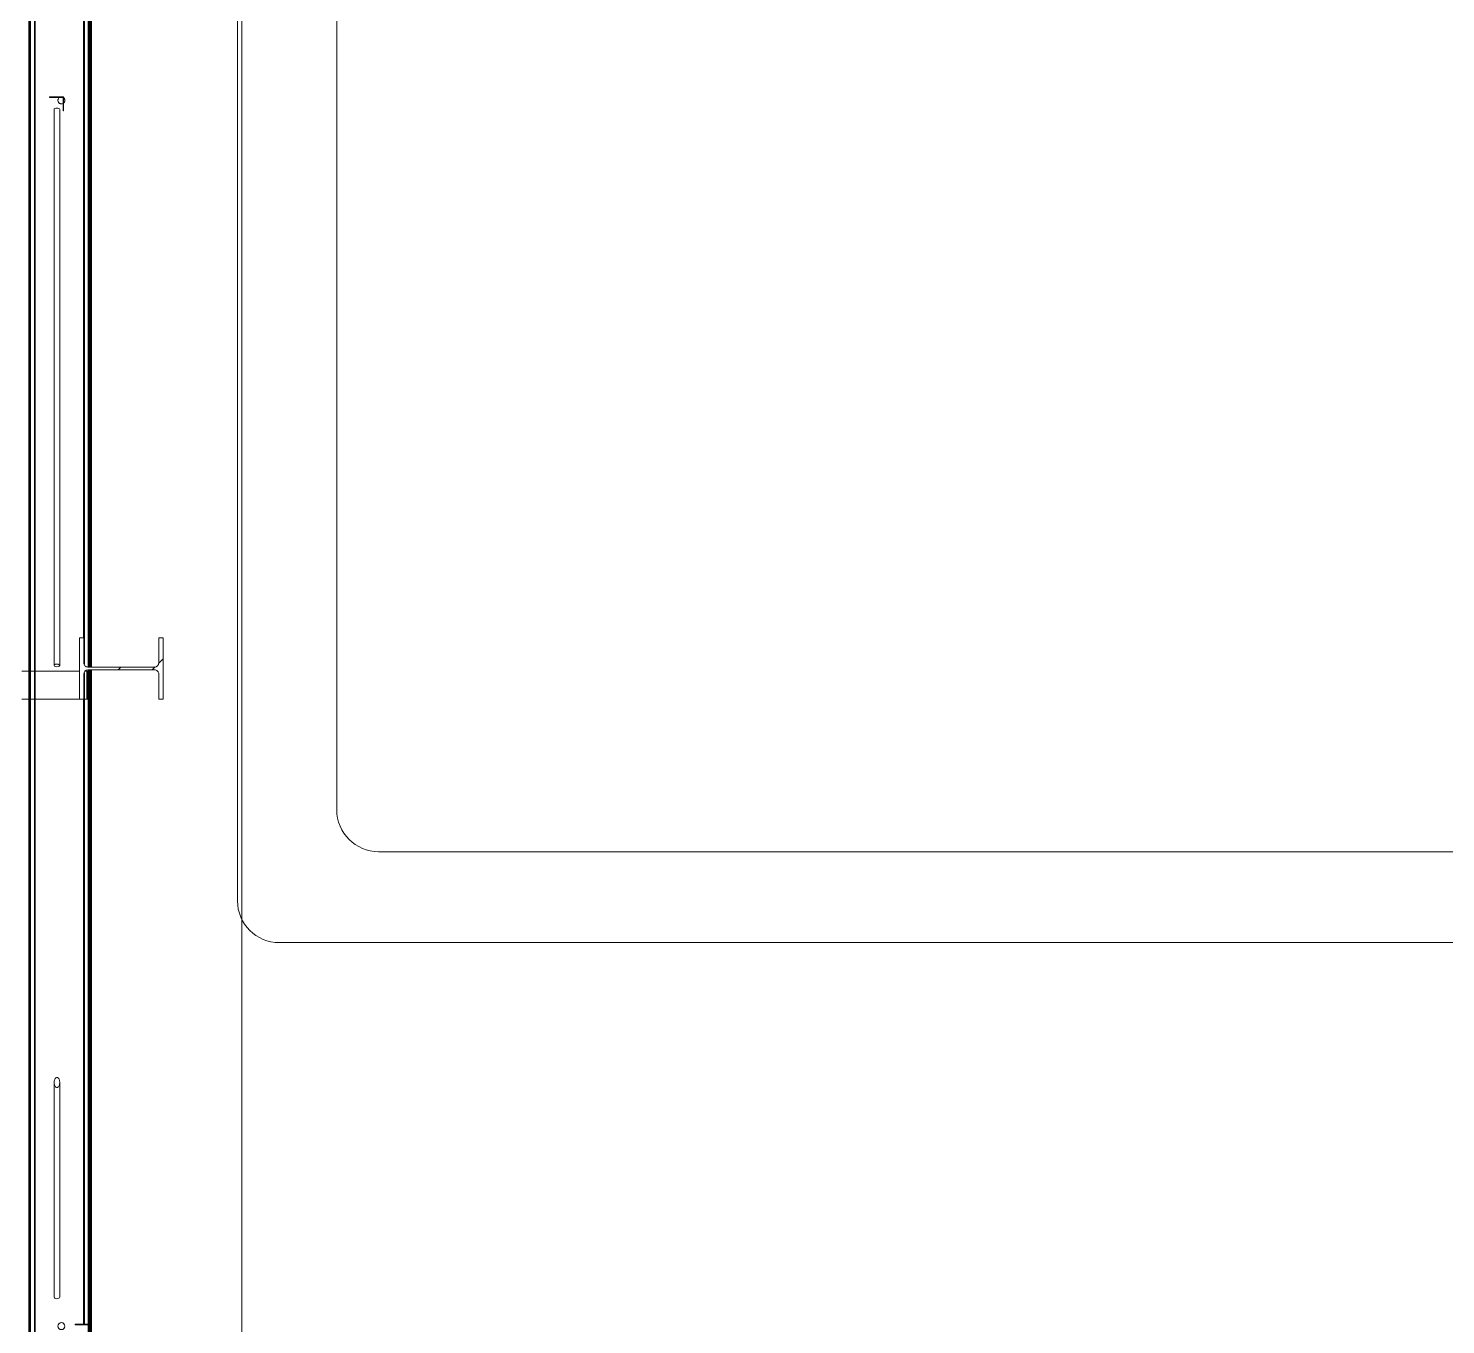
# Model space of a CAD drawing. Header units: centimetres. Extents: x -13617 to -9515, y -261 to 6553.
# Drawn here: x -12481 to -11974, y 4234 to 4698 of the extents above; entities that cross this region are included whole.
import ezdxf

# ---------------------------------------------------------------- set-up
doc = ezdxf.new("R2010")
doc.units = ezdxf.units.CM
doc.linetypes.add('_Overhead', pattern=[0.47625, 0.3175, -0.15875])
doc.linetypes.add('_Overhead_2_', pattern=[0.47625, 0.3175, -0.15875])
for name, color, linetype, lineweight in [('A-FLOR', 7, 'Continuous', 9), ('A-GENM', 7, 'Continuous', 9), ('M-HVAC-DUCT', 7, 'Continuous', 9), ('S-BEAM', 7, 'Continuous', 9), ('S-COLS', 7, 'Continuous', 9), ('S-FSTN', 7, 'Continuous', 9)]:
    doc.layers.add(name, color=color, linetype=linetype, lineweight=lineweight)

# ---------------------------------------------------------------- blocks, each defined once
blk = doc.blocks.new('UC-Perfil universal-Pilar - 300 x 220-1638380-Planta patio maniobras')
at = {"layer": 'S-COLS', "true_color": 0xaaaaaa}
h = blk.add_hatch(dxfattribs=at)
h.set_pattern_fill('FP_1', color=253, style=0, pattern_type=2)
h.set_pattern_definition([(315, (-945.62, -894.568), (25.1447, 25.1447), []), (315, (-907.52, -894.568), (25.1447, 25.1447), [])])
h.paths.add_polyline_path([(-11, 15), (-11, 13.46), (-2.02, 13.46), (-0.94, 13.01), (-0.5, 11.94), (-0.5, -11.94), (-0.94, -13.01), (-2.02, -13.46), (-11, -13.46), (-11, -15), (11, -15), (11, -13.46), (2.01, -13.46), (0.94, -13.01), (0.49, -11.94), (0.49, 11.94), (0.94, 13.01), (2.01, 13.46), (11, 13.46), (11, 15)])
at = {"layer": 'S-COLS', "color": 253, "lineweight": 18, "true_color": 0xaaaaaa}
for p, q in [((11, 15), (-11, 15)), ((-11, 15), (-11, 13.46)), ((-11, 13.46), (-2.02, 13.46)), ((-0.5, 11.94), (-0.5, -11.94)), ((0.49, -11.94), (0.49, 11.94)), ((2.01, 13.46), (11, 13.46)), ((11, 13.46), (11, 15)), ((-2.02, -13.46), (-11, -13.46)), ((-11, -13.46), (-11, -15)), ((-11, -15), (11, -15)), ((11, -13.46), (2.01, -13.46)), ((11, -15), (11, -13.46))]:
    blk.add_line(p, q, dxfattribs=at)
for centre, start, end in [((-2.02, 11.94), 0, 90), ((2.01, 11.94), 90, 180), ((-2.02, -11.94), 270, 0), ((2.01, -11.94), 180, 270)]:
    blk.add_arc(centre, 1.52, start, end, dxfattribs=at)
blk = doc.blocks.new('Costanera Perfil Z - Parametrizado - Costanera Perfil Z - Parametrizado-1662729-Planta patio maniobras')
at = {"layer": 'S-BEAM', "color": 254, "true_color": 0xcccccc}
for p, q in [((-10.75, 1932.33), (-10.75, -230.21)), ((-10.75, 1932.33), (-10.75, -230.21)), ((-10.45, 995.88), (-10.45, -714.48)), ((-10.45, 995.88), (-10.45, -714.48)), ((-8.8, 995.88), (-8.8, -998.59)), ((-8.8, 995.88), (-8.8, -998.59)), ((8.8, 714.69), (8.8, 361.04)), ((8.8, 714.69), (8.8, 361.04)), ((10.45, 714.69), (10.45, 350.53)), ((10.45, 714.69), (10.45, 350.53)), ((10.75, 350.52), (10.75, 714.69)), ((10.75, 714.69), (10.75, 350.52)), ((10.45, 349.54), (10.45, 115.11)), ((10.45, 349.54), (10.45, 115.11)), ((10.75, 115.11), (10.75, 349.54)), ((10.75, 349.54), (10.75, 115.11)), ((8.8, 339.04), (8.8, 115.11)), ((8.8, 339.04), (8.8, 115.11)), ((8.8, 115.11), (8.8, 114.99)), ((8.8, 115.11), (8.8, 114.99)), ((10.45, 115.11), (10.45, 114.92)), ((10.45, 115.11), (10.45, 114.92)), ((10.45, 114.92), (10.45, -123.8)), ((10.45, 114.92), (10.45, -123.8)), ((10.75, 110.11), (10.75, 115.11)), ((10.75, 115.11), (10.75, 110.11))]:
    blk.add_line(p, q, dxfattribs=at)
blk = doc.blocks.new('Costanera Perfil Z - Parametrizado - Costanera Perfil Z - Parametrizado-V64-Planta patio maniobras')
at = {"layer": 'S-BEAM', "color": 254, "true_color": 0xcccccc}
for p, q in [((-10.75, 1932.33), (-10.75, -230.21)), ((-10.75, 1932.33), (-10.75, -230.21)), ((-10.45, 995.88), (-10.45, -714.48)), ((-10.45, 995.88), (-10.45, -714.48)), ((-8.8, 995.88), (-8.8, -998.59)), ((-8.8, 995.88), (-8.8, -998.59)), ((8.8, 714.69), (8.8, 361.04)), ((8.8, 714.69), (8.8, 361.04)), ((10.45, 714.69), (10.45, 350.53)), ((10.45, 714.69), (10.45, 350.53)), ((10.75, 350.52), (10.75, 714.69)), ((10.75, 714.69), (10.75, 350.52)), ((10.45, 349.54), (10.45, 115.11)), ((10.45, 349.54), (10.45, 115.11)), ((10.75, 115.11), (10.75, 349.54)), ((10.75, 349.54), (10.75, 115.11)), ((8.8, 339.04), (8.8, 115.11)), ((8.8, 339.04), (8.8, 115.11)), ((8.8, 115.11), (8.8, 114.99)), ((8.8, 115.11), (8.8, 114.99)), ((10.45, 115.11), (10.45, 114.92)), ((10.45, 115.11), (10.45, 114.92)), ((10.45, 114.92), (10.45, -123.8)), ((10.45, 114.92), (10.45, -123.8)), ((10.75, 110.11), (10.75, 115.11)), ((10.75, 115.11), (10.75, 110.11))]:
    blk.add_line(p, q, dxfattribs=at)
blk = doc.blocks.new('Costanera Perfil Z - Parametrizado - Costanera Perfil Z - Parametrizado-1662826-Planta patio maniobras')
at = {"layer": 'S-BEAM', "color": 254, "true_color": 0xcccccc}
for p, q in [((-10.75, 997.23), (-10.75, -713.12)), ((-10.75, 997.23), (-10.75, -713.12)), ((-10.45, 997.23), (-10.45, -803.8)), ((-10.45, 997.23), (-10.45, -803.8)), ((-8.8, 997.23), (-8.8, -997.23)), ((-8.8, 997.23), (-8.8, -997.23)), ((8.8, 716.04), (8.8, 352.82)), ((8.8, 716.04), (8.8, 352.82)), ((10.45, 716.04), (10.45, 351.87)), ((10.45, 716.04), (10.45, 351.87)), ((10.75, 351.89), (10.75, 716.04)), ((10.75, 716.04), (10.75, 351.89)), ((10.45, 350.9), (10.45, 116.46)), ((10.45, 350.9), (10.45, 116.46)), ((10.75, -117.62), (10.75, 350.9)), ((10.75, 350.9), (10.75, -117.62)), ((8.8, 349.97), (8.8, 116.46)), ((8.8, 349.97), (8.8, 116.46)), ((8.8, 116.46), (8.8, 116.33)), ((8.8, 116.46), (8.8, 116.33)), ((10.45, 116.46), (10.45, 111.46)), ((10.45, 116.46), (10.45, 111.46))]:
    blk.add_line(p, q, dxfattribs=at)
blk = doc.blocks.new('M_RVR_PERFIL L - M_RVR_PERFIL L-1665785-Planta patio maniobras')
at = {"layer": 'S-BEAM', "color": 254, "true_color": 0xcccccc}
for p, q in [((-2.5, 2.5), (-2.5, 2.31)), ((0.85, 2.5), (-2.5, 2.5)), ((-2.5, 2.31), (0.85, 2.31)), ((2.5, 2.5), (0.85, 2.5)), ((0.85, 2.31), (2.31, 2.31)), ((2.31, 2.31), (2.31, -2.5)), ((2.5, -2.5), (2.5, 2.5)), ((2.31, -2.5), (2.5, -2.5))]:
    blk.add_line(p, q, dxfattribs=at)
at = {"layer": 'S-BEAM', "color": 254, "lineweight": 18, "true_color": 0xcccccc}
for p, q in [((-2.5, 2.31), (-2.5, 2.5)), ((-2.5, 2.5), (2.5, 2.5)), ((2.31, 2.31), (-2.5, 2.31)), ((2.31, -2.5), (2.31, 2.31)), ((2.5, 2.5), (2.5, -2.5)), ((2.5, -2.5), (2.31, -2.5))]:
    blk.add_line(p, q, dxfattribs=at)
blk = doc.blocks.new('M_RVR_PERFIL L - M_RVR_PERFIL L-V69-Planta patio maniobras')
at = {"layer": 'S-BEAM', "color": 254, "true_color": 0xcccccc}
for p, q in [((-2.5, 2.31), (-2.5, 2.5)), ((-2.5, 2.5), (2.5, 2.5)), ((2.5, 2.5), (-2.5, 2.5)), ((-2.5, 2.5), (-2.5, 2.31)), ((2.31, 2.31), (-2.5, 2.31)), ((-2.5, 2.31), (2.31, 2.31)), ((2.31, -2.5), (2.31, 2.31)), ((2.31, 2.31), (2.31, -2.5)), ((2.5, 2.5), (2.5, -2.5)), ((2.5, -2.5), (2.5, 2.5)), ((2.5, -2.5), (2.31, -2.5)), ((2.31, -2.5), (2.5, -2.5))]:
    blk.add_line(p, q, dxfattribs=at)
blk = doc.blocks.new('Costaneras Perfil C - 50 x 250-1666462-Planta patio maniobras')
at = {"layer": 'S-BEAM', "color": 254, "true_color": 0xcccccc}
for p, q in [((-1412.68, 12.5), (-1776.84, 12.5)), ((-1412.68, 12.5), (-1776.84, 12.5)), ((-1776.84, 12.2), (-1412.68, 12.2)), ((-1776.84, 12.2), (-1412.68, 12.2)), ((-722.29, 12.5), (-1411.69, 12.5)), ((-722.29, 12.5), (-1411.69, 12.5)), ((-1411.69, 12.2), (-722.29, 12.2)), ((-1411.69, 12.2), (-722.29, 12.2))]:
    blk.add_line(p, q, dxfattribs=at)
blk = doc.blocks.new('RVR_Tensor - d_25 mm-1666891-Planta patio maniobras')
at = {"layer": 'A-GENM', "color": 254, "true_color": 0xd4d4d4}
for start, end in [(135, 180), (165, 180), (180, 255), (180, 255), (135, 165), (90, 114.3475), (105, 114.3475), (90, 105), (61.0491, 75), (61.0491, 75), (50.7221, 60), (50.7221, 60), (285, 298.7254), (285, 298.7254), (315, 345), (315, 345)]:
    blk.add_arc((0, 0), 1.25, start, end, dxfattribs=at)
blk = doc.blocks.new('RVR_Tensor - d_25 mm-V78-Planta patio maniobras')
at = {"layer": 'A-GENM', "color": 254, "true_color": 0xd4d4d4}
for start, end in [(135, 180), (135, 180), (180, 210), (180, 255), (90, 120), (90, 120), (45, 73.632), (45, 73.632), (210, 255), (285, 345), (285, 345)]:
    blk.add_arc((0, 0), 1.25, start, end, dxfattribs=at)
blk = doc.blocks.new('RVR_Tensor - d_25 mm-V79-Planta patio maniobras')
at = {"layer": 'A-GENM', "color": 254, "true_color": 0xd4d4d4}
for start, end in [(120, 180), (135, 180), (180, 298.7254), (180, 255), (61.0491, 114.3475), (90, 114.3475), (61.0491, 75), (50.7221, 60), (50.7221, 60), (30, 45), (315, 360), (0, 30), (285, 298.7254), (315, 345)]:
    blk.add_arc((0, 0), 1.25, start, end, dxfattribs=at)
blk = doc.blocks.new('RVR_Tensor - d_25 mm-V80-Planta patio maniobras')
at = {"layer": 'A-GENM', "color": 254, "true_color": 0xd4d4d4}
for start, end in [(135, 180), (165, 180), (180, 255), (180, 255), (135, 165), (90, 120), (90, 120), (45, 73.632), (60, 73.632), (45, 60), (285, 345), (285, 345)]:
    blk.add_arc((0, 0), 1.25, start, end, dxfattribs=at)
blk = doc.blocks.new('RVR_Tensor - d_25 mm-1666892-Planta patio maniobras')
at = {"layer": 'A-GENM', "color": 254, "true_color": 0xd4d4d4}
for start, end in [(0, 180), (135, 180), (180, 360), (180, 255), (90, 120), (45, 73.632), (285, 300), (300, 345)]:
    blk.add_arc((0, 0), 1.25, start, end, dxfattribs=at)
blk = doc.blocks.new('RVR_Tensor - d_25 mm-V84-Planta patio maniobras')
at = {"layer": 'A-GENM', "color": 254, "true_color": 0xd4d4d4}
for start, end in [(135, 180), (135, 180), (180, 255), (180, 255), (90, 114.3475), (105, 114.3475), (90, 105), (61.0491, 75), (61.0491, 75), (50.7221, 60), (50.7221, 60), (285, 298.7254), (285, 298.7254), (315, 345), (315, 345)]:
    blk.add_arc((0, 0), 1.25, start, end, dxfattribs=at)
blk = doc.blocks.new('RVR_Tensor - d_25 mm-V86-Planta patio maniobras')
at = {"layer": 'A-GENM', "color": 254, "true_color": 0xd4d4d4}
for start, end in [(120, 180), (165, 180), (180, 298.7254), (180, 240), (135, 165), (90, 114.3475), (90, 114.3475), (75, 90), (61.0491, 75), (61.0491, 75), (50.7221, 60), (50.7221, 60), (0, 45), (315, 360), (240, 255), (285, 298.7254), (315, 345)]:
    blk.add_arc((0, 0), 1.25, start, end, dxfattribs=at)
blk = doc.blocks.new('RVR_Tensor angular - d_25 mm-1668515-Planta patio maniobras')
at = {"layer": 'A-GENM', "color": 254, "true_color": 0xd4d4d4}
for p, q in [((76.93, 1), (-0.01, 1)), ((-0.01, -1), (76.93, -1))]:
    blk.add_line(p, q, dxfattribs=at)
at = {"layer": 'A-GENM', "color": 253, "true_color": 0xaaaaaa, "flags": 128}
for points in [[(78.76, 0), (78.73, 0.18), (78.64, 0.36), (78.49, 0.53), (78.29, 0.67), (78.03, 0.8), (77.75, 0.9), (77.43, 0.96), (77.1, 1), (76.76, 1), (76.43, 0.96), (76.11, 0.9), (75.82, 0.8), (75.57, 0.67), (75.37, 0.53), (75.22, 0.36), (75.12, 0.18), (75.09, 0)], [(75.09, 0), (75.12, -0.18), (75.22, -0.36), (75.37, -0.53), (75.57, -0.67), (75.82, -0.8), (76.11, -0.9), (76.43, -0.96), (76.76, -1), (77.1, -1), (77.43, -0.96), (77.75, -0.9), (78.03, -0.8), (78.29, -0.67), (78.49, -0.53), (78.64, -0.36), (78.73, -0.18), (78.76, 0)]]:
    blk.add_lwpolyline(points, dxfattribs=at)
at = {"layer": 'A-GENM', "color": 254, "true_color": 0xd4d4d4}
for start_param, end_param in [(0, 1.570796), (1.570796, 3.141593)]:
    blk.add_ellipse((-0.01, 0), major_axis=(0, 1), ratio=0.544639, start_param=start_param, end_param=end_param, dxfattribs=at)
blk = doc.blocks.new('RVR_Tensor angular - d_25 mm-V89-Planta patio maniobras')
at = {"layer": 'A-GENM', "color": 254, "true_color": 0xd4d4d4}
for p, q in [((199.17, 1), (-0.01, 1)), ((-0.01, -1), (199.17, -1))]:
    blk.add_line(p, q, dxfattribs=at)
for centre, start_param, end_param in [((-0.01, 0), 0, 1.570796), ((199.17, 0), 4.712389, 7.853982), ((-0.01, 0), 1.570796, 3.141593), ((199.17, 0), 1.570796, 4.712389)]:
    blk.add_ellipse(centre, major_axis=(0, 1), ratio=0.5, start_param=start_param, end_param=end_param, dxfattribs=at)
blk = doc.blocks.new('RVR_Soporte Cercha _02 - RVR_Soporte Cercha _02-V100-Planta patio maniobras')
at = {"layer": 'S-FSTN', "color": 253, "true_color": 0xaaaaaa}
for p, q in [((16.97, 5), (17.28, 5)), ((16.97, 5), (16.97, -5)), ((17.28, 5), (18.18, 5)), ((17.28, 5), (17.28, -5)), ((18.18, 5), (18.43, 5)), ((19.97, 5), (35.77, 5)), ((35.77, 5), (36.07, 5)), ((36.07, 5), (37.42, 5)), ((37.42, 5), (37.72, 5)), ((37.72, 5), (38.02, 5)), ((38.02, 5), (40.59, 5)), ((41.17, 5), (72.51, 5)), ((73.01, 5), (73.91, 5)), ((73.96, 5), (74.21, 5)), ((74.21, 5), (74.59, 5)), ((74.64, 5), (74.82, 5)), ((74.85, 5), (77.61, 5)), ((74.85, 5), (74.85, -3.2)), ((77.61, 5), (77.75, 5)), ((77.8, 5), (89.72, 5)), ((89.72, 5), (89.72, 2.2)), ((89.72, 5), (108.11, 5)), ((89.72, 2.2), (89.72, 0.75)), ((89.72, 0.75), (89.72, -3.2)), ((108.11, 5), (108.11, 2.2)), ((108.11, 2.2), (108.11, 0.75)), ((108.11, 0.75), (108.11, -3.14)), ((17.28, -5), (16.97, -5)), ((18, -5), (17.28, -5)), ((35.77, -5), (19.97, -5)), ((36.07, -5), (35.77, -5)), ((37.42, -5), (36.07, -5)), ((37.72, -5), (37.42, -5)), ((38.02, -5), (37.72, -5)), ((40.59, -5), (38.02, -5)), ((72.51, -5), (41.2, -5)), ((74.85, -5), (73.01, -5)), ((74.85, -3.24), (74.85, -3.5)), ((74.85, -3.5), (74.85, -5)), ((89.72, -5), (74.85, -5)), ((89.72, -3.25), (89.72, -3.5)), ((89.72, -3.5), (89.72, -5)), ((108.11, -5), (89.72, -5)), ((108.11, -3.25), (108.11, -3.5)), ((108.11, -3.5), (108.11, -5))]:
    blk.add_line(p, q, dxfattribs=at)
blk = doc.blocks.new('PQ_RVR_EST-01_ZZ_ZZ_MO_T_A_rvt-1-Planta patio maniobras')
at = {"layer": 'A-FLOR', "color": 254, "linetype": '_Overhead', "true_color": 0xd4d4d4}
for p, q in [((-12404.81, 3781.84), (-12404.81, 5526.11)), ((-12404.81, 5356.88), (-12404.81, 3781.84))]:
    blk.add_line(p, q, dxfattribs=at)
at = {"layer": 'A-GENM', "color": 254, "linetype": '_Overhead', "lineweight": 9, "true_color": 0xd4d4d4}
for name, p in [('RVR_Tensor - d_25 mm-1666891-Planta patio maniobras', (-12469.45, 4672.65)), ('RVR_Tensor - d_25 mm-V79-Planta patio maniobras', (-12469.45, 4672.65)), ('RVR_Tensor - d_25 mm-V84-Planta patio maniobras', (-12469.45, 4672.65)), ('RVR_Tensor - d_25 mm-V86-Planta patio maniobras', (-12469.45, 4672.65)), ('RVR_Tensor - d_25 mm-V78-Planta patio maniobras', (-12469.45, 4233.5)), ('RVR_Tensor - d_25 mm-V80-Planta patio maniobras', (-12469.45, 4233.5)), ('RVR_Tensor - d_25 mm-1666892-Planta patio maniobras', (-12469.45, 4233.5))]:
    blk.add_blockref(name, p, dxfattribs=at)
for name, p, rotation in [('RVR_Tensor angular - d_25 mm-V89-Planta patio maniobras', (-12471.06, 4669.37), 269.9999999999997), ('RVR_Tensor angular - d_25 mm-1668515-Planta patio maniobras', (-12471.06, 4243.87), 89.99999999999977), ('RVR_Tensor angular - d_25 mm-1668515-Planta patio maniobras', (-12471.06, 4243.87), 89.99999999999977)]:
    blk.add_blockref(name, p, dxfattribs=dict(at, rotation=rotation))
at = {"layer": 'S-BEAM', "color": 254, "linetype": '_Overhead', "lineweight": 9, "true_color": 0xd4d4d4, "rotation": 270}
blk.add_blockref('Costaneras Perfil C - 50 x 250-1666462-Planta patio maniobras', (-12471.13, 3056.96), dxfattribs=at)
at = {"layer": 'S-BEAM', "color": 254, "linetype": '_Overhead', "lineweight": 9, "true_color": 0xd4d4d4}
for name, p in [('Costanera Perfil Z - Parametrizado - Costanera Perfil Z - Parametrizado-1662729-Planta patio maniobras', (-12470.31, 4119.11)), ('Costanera Perfil Z - Parametrizado - Costanera Perfil Z - Parametrizado-V64-Planta patio maniobras', (-12470.31, 4119.11)), ('Costanera Perfil Z - Parametrizado - Costanera Perfil Z - Parametrizado-1662826-Planta patio maniobras', (-12470.01, 4117.75)), ('M_RVR_PERFIL L - M_RVR_PERFIL L-V69-Planta patio maniobras', (-12471.17, 4671.42)), ('M_RVR_PERFIL L - M_RVR_PERFIL L-1665785-Planta patio maniobras', (-12462.07, 4231.71))]:
    blk.add_blockref(name, p, dxfattribs=at)
at = {"layer": 'S-COLS', "color": 254, "linetype": '_Overhead', "lineweight": 9, "true_color": 0xd4d4d4, "rotation": 90.00000000000026}
blk.add_blockref('UC-Perfil universal-Pilar - 300 x 220-1638380-Planta patio maniobras', (-12448, 4469.14), dxfattribs=at)
at = {"layer": 'S-FSTN', "color": 254, "linetype": '_Overhead', "lineweight": 9, "true_color": 0xd4d4d4, "rotation": 180}
blk.add_blockref('RVR_Soporte Cercha _02 - RVR_Soporte Cercha _02-V100-Planta patio maniobras', (-12443.03, 4463.14), dxfattribs=at)
blk = doc.blocks.new('PQ_RVR_ARQ-01_ZZ_ZZ_MO_T_A_rvt-1-Planta patio maniobras')
at = {"layer": 'A-FLOR', "color": 254, "linetype": '_Overhead_2_', "true_color": 0xd4d4d4}
for p, q in [((-12404.81, 3781.84), (-12404.81, 5526.11)), ((-12404.81, 5047.17), (-12404.81, 3781.84)), ((-12404.81, 3781.84), (-12404.81, 5047.17)), ((-12404.81, 5047.17), (-12404.81, 3781.84))]:
    blk.add_line(p, q, dxfattribs=at)

msp = doc.modelspace()

# ---------------------------------------------------------------- block references
at = {"lineweight": 5}
msp.add_blockref('PQ_RVR_EST-01_ZZ_ZZ_MO_T_A_rvt-1-Planta patio maniobras', (0, 0), dxfattribs=at)

# ---------------------------------------------------------------- next in the draw order: block references
msp.add_blockref('PQ_RVR_ARQ-01_ZZ_ZZ_MO_T_A_rvt-1-Planta patio maniobras', (0, 0), dxfattribs=at)

# ---------------------------------------------------------------- next in the draw order: linework, layer by layer
at = {"layer": 'M-HVAC-DUCT', "color": 6, "true_color": 0xff00ff}
for p, q in [((-12370.82, 4418.47), (-12370.82, 5242.46)), ((-12406.39, 4385.89), (-12406.39, 5191.55)), ((-10975.53, 4403.47), (-12355.82, 4403.47)), ((-10975.53, 4370.89), (-12391.39, 4370.89))]:
    msp.add_line(p, q, dxfattribs=at)
for centre in [(-12355.82, 4418.47), (-12391.39, 4385.89)]:
    msp.add_arc(centre, 15, 180, 270, dxfattribs=at)

doc.saveas('drawing.dxf')
